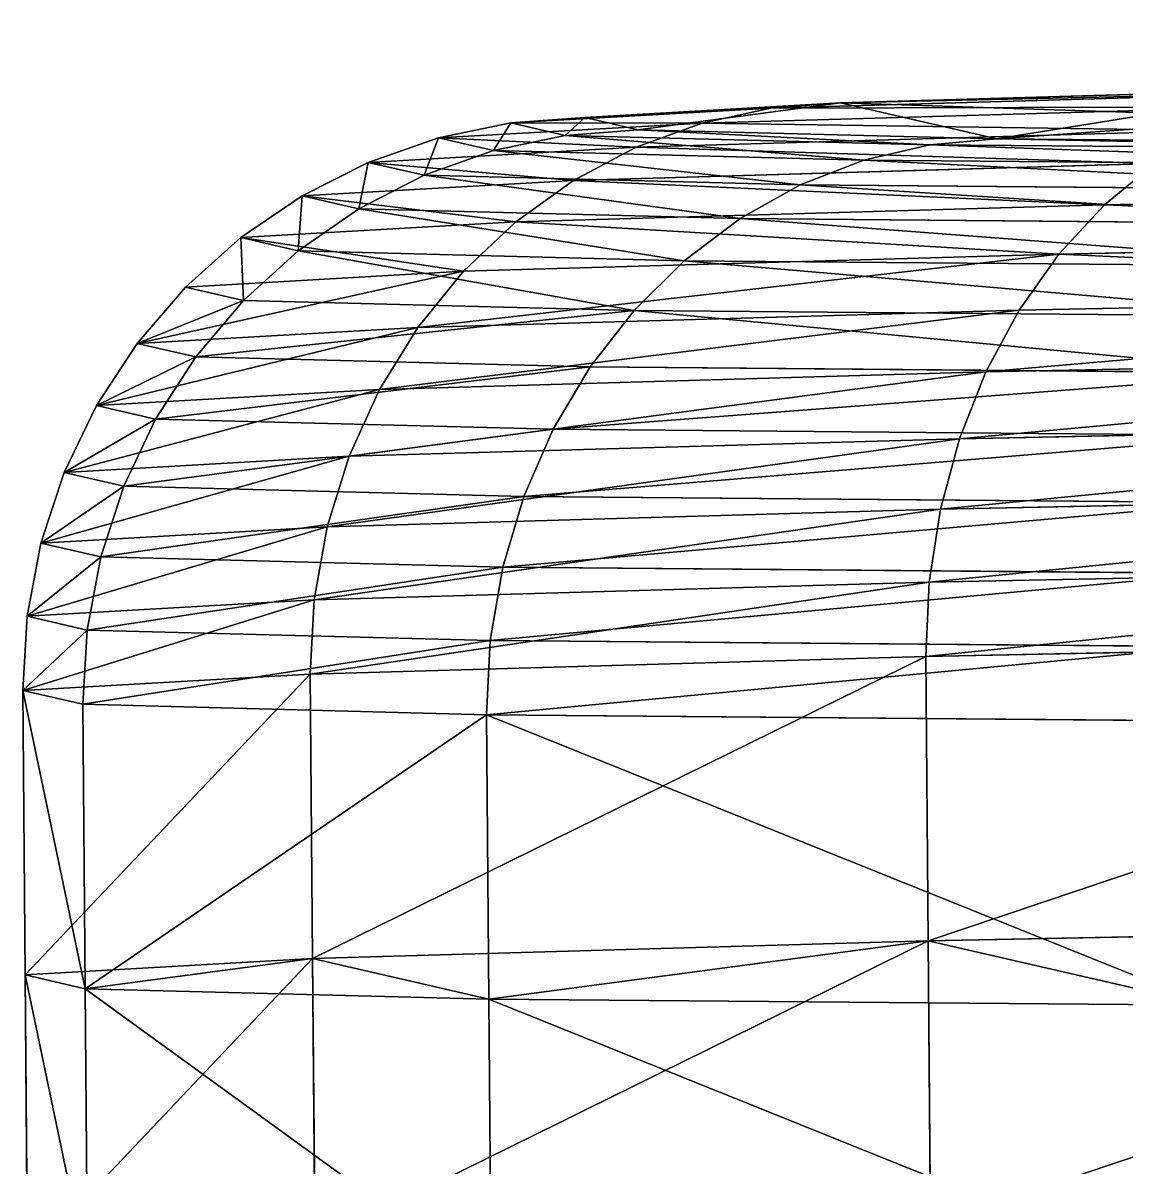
# Model space of a CAD drawing. Header units: millimetres. Extents: x 881.5 to 917.9, y -891.1 to -825.8.
# Drawn here: x 881.506 to 883.446, y -827.909 to -825.898 of the extents above; entities that cross this region are included whole.
import ezdxf

# ---------------------------------------------------------------- set-up
doc = ezdxf.new("R2010")
doc.units = ezdxf.units.MM
doc.layers.get('0').update_dxf_attribs({"true_color": 0xff5454})

msp = doc.modelspace()

# ---------------------------------------------------------------- linework, layer by layer
at = {"extrusion": (-0.008242, 0.999909, 0.010713)}
for p, q in [((883.7981, -826.0196, -3.9586), (882.8207, -826.0478, -2.0748)), ((883.9051, -826.0109, -3.8837), (882.9433, -826.0387, -2.0302)), ((882.9433, -826.0387, -2.0302), (882.494, -826.0643, 0.0092)), ((882.9433, -826.0387, -2.0302), (882.8207, -826.0478, -2.0748)), ((882.8207, -826.0478, -2.0748), (882.3641, -826.0738, -0.0021)), ((883.6932, -826.0452, -4.0323), (882.7003, -826.0739, -2.1187)), ((882.8207, -826.0478, -2.0748), (882.7003, -826.0739, -2.1187)), ((882.3641, -826.0738, -0.0021), (882.2365, -826.1002, -0.0134)), ((882.7003, -826.0739, -2.1187), (882.2365, -826.1002, -0.0134)), ((882.494, -826.0643, 0.0092), (882.3641, -826.0738, -0.0021)), ((882.3641, -826.0738, -0.0021), (882.4595, -826.0957, 2.1181)), ((882.494, -826.0643, 0.0092), (882.588, -826.0859, 2.0954)), ((882.7003, -826.0739, -2.1187), (882.5842, -826.1164, -2.1614)), ((882.2365, -826.1002, -0.0134), (882.1134, -826.1432, -0.0245)), ((882.2365, -826.1002, -0.0134), (882.3334, -826.1225, 2.1403)), ((882.4595, -826.0957, 2.1181), (882.3334, -826.1225, 2.1403)), ((882.588, -826.0859, 2.0954), (882.4595, -826.0957, 2.1181)), ((882.4595, -826.0957, 2.1181), (883.1005, -826.1121, 4.1415)), ((883.5919, -826.0873, -4.1036), (882.5842, -826.1164, -2.1614)), ((882.588, -826.0859, 2.0954), (883.2186, -826.102, 4.0862)), ((882.5842, -826.1164, -2.1614), (882.1134, -826.1432, -0.0245)), ((882.5842, -826.1164, -2.1614), (882.4743, -826.1747, -2.202)), ((883.1005, -826.1121, 4.1415), (882.9845, -826.1392, 4.1955)), ((883.2186, -826.102, 4.0862), (883.1005, -826.1121, 4.1415)), ((883.1005, -826.1121, 4.1415), (884.2433, -826.1218, 5.93)), ((883.2186, -826.102, 4.0862), (884.3431, -826.1116, 5.8461)), ((882.3334, -826.1225, 2.1403), (882.2118, -826.1658, 2.1615)), ((882.3334, -826.1225, 2.1403), (882.9845, -826.1392, 4.1955)), ((882.9845, -826.1392, 4.1955), (882.8726, -826.1827, 4.2476)), ((882.9845, -826.1392, 4.1955), (884.1453, -826.1491, 6.0123)), ((882.1134, -826.1432, -0.0245), (881.997, -826.2019, -0.0352)), ((882.1134, -826.1432, -0.0245), (882.2118, -826.1658, 2.1615)), ((883.4962, -826.1452, -4.1714), (882.4743, -826.1747, -2.202)), ((883.4962, -826.1452, -4.1714), (883.4077, -826.2179, -4.2345)), ((882.4743, -826.1747, -2.202), (881.997, -826.2019, -0.0352)), ((882.2118, -826.1658, 2.1615), (882.0968, -826.2248, 2.1814)), ((882.2118, -826.1658, 2.1615), (882.8726, -826.1827, 4.2476)), ((882.4743, -826.1747, -2.202), (882.3727, -826.2478, -2.2399)), ((882.8726, -826.1827, 4.2476), (882.7669, -826.2419, 4.2967)), ((882.8726, -826.1827, 4.2476), (884.0509, -826.1927, 6.0916)), ((884.9237, -826.1877, -5.8932), (883.4077, -826.2179, -4.2345)), ((881.997, -826.2019, -0.0352), (881.8893, -826.2753, -0.0453)), ((881.997, -826.2019, -0.0352), (882.0968, -826.2248, 2.1814)), ((883.4077, -826.2179, -4.2345), (882.3727, -826.2478, -2.2399)), ((883.4077, -826.2179, -4.2345), (883.3277, -826.3042, -4.2917)), ((882.0968, -826.2248, 2.1814), (881.9903, -826.2986, 2.1996)), ((882.0968, -826.2248, 2.1814), (882.7669, -826.2419, 4.2967)), ((882.3727, -826.2478, -2.2399), (881.8893, -826.2753, -0.0453)), ((882.3727, -826.2478, -2.2399), (882.2809, -826.3345, -2.2743)), ((882.7669, -826.2419, 4.2967), (882.669, -826.3159, 4.342)), ((882.7669, -826.2419, 4.2967), (883.9616, -826.2521, 6.1665)), ((881.8893, -826.2753, -0.0453), (881.792, -826.3623, -0.0547)), ((881.8893, -826.2753, -0.0453), (881.9903, -826.2986, 2.1996)), ((884.8611, -826.2736, -5.9694), (883.3277, -826.3042, -4.2917)), ((881.9903, -826.2986, 2.1996), (881.8942, -826.3858, 2.2159)), ((881.9903, -826.2986, 2.1996), (882.669, -826.3159, 4.342)), ((883.3277, -826.3042, -4.2917), (882.2809, -826.3345, -2.2743)), ((882.669, -826.3159, 4.342), (882.5806, -826.4033, 4.3827)), ((882.669, -826.3159, 4.342), (883.879, -826.3262, 6.2357)), ((883.3277, -826.3042, -4.2917), (883.2578, -826.4026, -4.3421)), ((882.2809, -826.3345, -2.2743), (881.792, -826.3623, -0.0547)), ((882.2809, -826.3345, -2.2743), (882.2007, -826.4332, -2.3048)), ((881.792, -826.3623, -0.0547), (881.7069, -826.4613, -0.0631)), ((881.792, -826.3623, -0.0547), (881.8942, -826.3858, 2.2159)), ((884.8063, -826.3717, -6.0364), (883.2578, -826.4026, -4.3421)), ((881.8942, -826.3858, 2.2159), (881.8101, -826.485, 2.2299)), ((881.8942, -826.3858, 2.2159), (882.5806, -826.4033, 4.3827)), ((883.2578, -826.4026, -4.3421), (882.2007, -826.4332, -2.3048)), ((882.5806, -826.4033, 4.3827), (882.5033, -826.5027, 4.4182)), ((882.5806, -826.4033, 4.3827), (883.8044, -826.4138, 6.2981)), ((883.2578, -826.4026, -4.3421), (883.1992, -826.5114, -4.3849)), ((882.2007, -826.4332, -2.3048), (881.7069, -826.4613, -0.0631)), ((882.2007, -826.4332, -2.3048), (882.1332, -826.5422, -2.3307)), ((881.7069, -826.4613, -0.0631), (881.6354, -826.5705, -0.0706)), ((881.7069, -826.4613, -0.0631), (881.8101, -826.485, 2.2299)), ((884.7604, -826.4803, -6.0932), (883.1992, -826.5114, -4.3849)), ((881.8101, -826.485, 2.2299), (881.7394, -826.5945, 2.2415)), ((881.8101, -826.485, 2.2299), (882.5033, -826.5027, 4.4182)), ((882.5033, -826.5027, 4.4182), (882.4384, -826.6123, 4.4479)), ((882.5033, -826.5027, 4.4182), (883.7393, -826.5132, 6.3526)), ((883.1992, -826.5114, -4.3849), (882.1332, -826.5422, -2.3307)), ((883.1992, -826.5114, -4.3849), (883.1527, -826.6288, -4.4193)), ((882.1332, -826.5422, -2.3307), (881.6354, -826.5705, -0.0706)), ((882.1332, -826.5422, -2.3307), (882.0798, -826.6598, -2.3517)), ((881.6354, -826.5705, -0.0706), (881.5787, -826.6883, -0.0768)), ((881.6354, -826.5705, -0.0706), (881.7394, -826.5945, 2.2415)), ((881.7394, -826.5945, 2.2415), (881.6834, -826.7123, 2.2503)), ((881.7394, -826.5945, 2.2415), (882.4384, -826.6123, 4.4479)), ((884.7242, -826.5974, -6.1387), (883.1527, -826.6288, -4.4193)), ((882.4384, -826.6123, 4.4479), (882.3869, -826.7303, 4.4711)), ((882.4384, -826.6123, 4.4479), (883.6845, -826.623, 6.3982)), ((883.1527, -826.6288, -4.4193), (882.0798, -826.6598, -2.3517)), ((883.1527, -826.6288, -4.4193), (883.1192, -826.7526, -4.4447)), ((882.0798, -826.6598, -2.3517), (881.5787, -826.6883, -0.0768)), ((882.0798, -826.6598, -2.3517), (882.0413, -826.7838, -2.3673)), ((881.5787, -826.6883, -0.0768), (881.5378, -826.8124, -0.0817)), ((881.5787, -826.6883, -0.0768), (881.6834, -826.7123, 2.2503)), ((881.6834, -826.7123, 2.2503), (881.6431, -826.8366, 2.2564)), ((881.6834, -826.7123, 2.2503), (882.3869, -826.7303, 4.4711)), ((884.6981, -826.7211, -6.1722), (883.1192, -826.7526, -4.4447)), ((882.3869, -826.7303, 4.4711), (882.3499, -826.8547, 4.4876)), ((882.3869, -826.7303, 4.4711), (883.6412, -826.741, 6.4342)), ((883.1192, -826.7526, -4.4447), (882.0413, -826.7838, -2.3673)), ((883.1192, -826.7526, -4.4447), (883.0994, -826.8809, -4.4607)), ((882.0413, -826.7838, -2.3673), (881.5378, -826.8124, -0.0817)), ((882.0413, -826.7838, -2.3673), (882.0184, -826.9122, -2.3774)), ((881.5378, -826.8124, -0.0817), (881.5135, -826.9409, -0.0853)), ((881.5378, -826.8124, -0.0817), (881.6431, -826.8366, 2.2564)), ((881.6431, -826.8366, 2.2564), (881.619, -826.9651, 2.2595)), ((881.6431, -826.8366, 2.2564), (882.3499, -826.8547, 4.4876)), ((882.3499, -826.8547, 4.4876), (882.3278, -826.9833, 4.497)), ((882.3499, -826.8547, 4.4876), (883.6101, -826.8654, 6.4599)), ((884.6827, -826.8493, -6.1931), (883.0994, -826.8809, -4.4607)), ((883.0994, -826.8809, -4.4607), (882.0184, -826.9122, -2.3774)), ((883.0994, -826.8809, -4.4607), (883.0934, -827.0115, -4.467)), ((882.0184, -826.9122, -2.3774), (881.5135, -826.9409, -0.0853)), ((882.0184, -826.9122, -2.3774), (882.0114, -827.0427, -2.3817)), ((881.5135, -826.9409, -0.0853), (881.506, -827.0715, -0.0874)), ((881.5135, -826.9409, -0.0853), (881.619, -826.9651, 2.2595)), ((881.619, -826.9651, 2.2595), (881.6117, -827.0957, 2.2596)), ((881.619, -826.9651, 2.2595), (882.3278, -826.9833, 4.497)), ((882.3278, -826.9833, 4.497), (882.3212, -827.1139, 4.4993)), ((882.3278, -826.9833, 4.497), (883.5916, -826.9941, 6.475)), ((884.6783, -826.9798, -6.2011), (883.0934, -827.0115, -4.467)), ((883.0934, -827.0115, -4.467), (882.0114, -827.0427, -2.3817)), ((883.0975, -827.5114, -4.4723), (883.0934, -827.0115, -4.467)), ((882.0114, -827.0427, -2.3817), (881.506, -827.0715, -0.0874)), ((882.0155, -827.5427, -2.3871), (882.0114, -827.0427, -2.3817)), ((881.506, -827.0715, -0.0874), (881.6117, -827.0957, 2.2596)), ((881.5101, -827.5714, -0.0928), (881.506, -827.0715, -0.0874)), ((881.6117, -827.0957, 2.2596), (882.3212, -827.1139, 4.4993)), ((881.6158, -827.5957, 2.2542), (881.6117, -827.0957, 2.2596)), ((882.3212, -827.1139, 4.4993), (883.5862, -827.1247, 6.4791)), ((882.3253, -827.6139, 4.4939), (882.3212, -827.1139, 4.4993)), ((883.0975, -827.5114, -4.4723), (884.6824, -827.4798, -6.2064)), ((882.0155, -827.5427, -2.3871), (883.0975, -827.5114, -4.4723)), ((883.1017, -828.0114, -4.4777), (883.0975, -827.5114, -4.4723)), ((881.5101, -827.5714, -0.0928), (882.0155, -827.5427, -2.3871)), ((882.0197, -828.0426, -2.3924), (882.0155, -827.5427, -2.3871)), ((881.5142, -828.0714, -0.0981), (881.5101, -827.5714, -0.0928)), ((881.6158, -827.5957, 2.2542), (881.5101, -827.5714, -0.0928)), ((881.6199, -828.0957, 2.2488), (881.6158, -827.5957, 2.2542)), ((882.3253, -827.6139, 4.4939), (881.6158, -827.5957, 2.2542)), ((882.3294, -828.1138, 4.4886), (882.3253, -827.6139, 4.4939)), ((883.5903, -827.6246, 6.4737), (882.3253, -827.6139, 4.4939))]:
    msp.add_line(p, q, dxfattribs=at)

# ---------------------------------------------------------------- meshes
at = {"color": 160, "true_color": 0x3232ff}
mesh = msp.add_polyface(dxfattribs=at)
corners = [(882.588, -826.0859, 2.0954), (882.9433, -826.0387, -2.0302), (882.494, -826.0643, 0.0092), (883.2186, -826.102, 4.0862), (883.4989, -826.0569, 0.0958), (883.581, -826.0758, 1.919), (884.3431, -826.1116, 5.8461), (884.1321, -826.0899, 3.6588), (885.1148, -826.0983, 5.1968), (885.8847, -826.114, 7.255), (886.462, -826.1003, 6.4281), (887.7383, -826.109, 8.2169), (888.082, -826.096, 7.2687), (889.7778, -826.097, 8.6663), (889.8643, -826.0855, 7.6615), (891.864, -826.0788, 8.5726), (891.6876, -826.0696, 7.5796), (893.4274, -826.0494, 7.0286), (893.8549, -826.0556, 7.9421), (894.9653, -826.0262, 6.0461), (895.6147, -826.0291, 6.8179), (896.1965, -826.0016, 4.699), (897.0234, -826.0009, 5.2764), (897.037, -825.9773, 3.0791), (897.4296, -825.955, 1.2969), (897.9852, -825.9732, 3.4229), (883.9051, -826.0109, -3.8837), (883.8915, -826.0346, -1.6864), (885.3139, -825.9828, -5.4252), (884.7321, -826.0103, -3.3063), (885.9632, -825.9857, -4.6534), (887.0736, -825.9563, -6.5494), (887.5011, -825.9625, -5.6359), (889.0645, -825.9331, -7.1799), (889.241, -825.9423, -6.1869), (891.1507, -825.9149, -7.2736), (891.0642, -825.9264, -6.2688), (892.8465, -825.9159, -5.876), (893.1902, -825.9029, -6.8242), (894.4665, -825.9115, -5.0354), (895.0439, -825.8979, -5.8623), (895.8137, -825.9136, -3.8041), (896.5855, -825.9003, -4.4534), (896.7964, -825.922, -2.2662), (897.7099, -825.9099, -2.6935), (897.3475, -825.9361, -0.5263), (898.3406, -825.926, -0.7027), (898.4345, -825.9476, 1.3835)]
mesh.append_faces([[corners[k] for k in face] for face in [(0, 1, 2), (46, 25, 47)]], dxfattribs={"vtx0": -1, "color": 160})
mesh.append_faces([[corners[k] for k in face] for face in [(4, 3, 5), (5, 6, 7), (7, 6, 8), (8, 9, 10), (10, 11, 12), (12, 13, 14), (14, 15, 16), (16, 15, 17), (17, 18, 19), (19, 20, 21), (21, 22, 23), (23, 22, 24), (26, 27, 28), (28, 30, 31), (31, 32, 33), (33, 34, 35), (35, 37, 38), (38, 39, 40), (40, 41, 42), (42, 43, 44), (44, 24, 46)]], dxfattribs={"vtx0": -1, "vtx1": -1, "color": 160})
mesh.append_faces([[corners[k] for k in face] for face in [(1, 3, 4), (46, 24, 25)]], dxfattribs={"vtx0": -1, "vtx1": -1, "vtx2": -1, "color": 160})
mesh.append_faces([[corners[k] for k in face] for face in [(1, 0, 3), (5, 3, 6), (8, 6, 9), (10, 9, 11), (12, 11, 13), (14, 13, 15), (17, 15, 18), (19, 18, 20), (21, 20, 22), (24, 22, 25), (4, 26, 1), (26, 4, 27), (28, 27, 29), (28, 29, 30), (31, 30, 32), (33, 32, 34), (35, 34, 36), (35, 36, 37), (38, 37, 39), (40, 39, 41), (42, 41, 43), (44, 43, 45), (44, 45, 24)]], dxfattribs={"vtx0": -1, "vtx2": -1, "color": 160})
mesh = msp.add_polyface(dxfattribs=at)
corners = [(882.8207, -826.0478, -2.0748), (883.6932, -826.0452, -4.0323), (882.7003, -826.0739, -2.1187), (883.7981, -826.0196, -3.9586)]
mesh.append_faces([[corners[k] for k in face] for face in [(0, 1, 2), (1, 0, 3)]], dxfattribs={"vtx0": -1, "color": 160})
mesh = msp.add_polyface(dxfattribs=at)
corners = [(882.9433, -826.0387, -2.0302), (883.7981, -826.0196, -3.9586), (882.8207, -826.0478, -2.0748), (883.9051, -826.0109, -3.8837)]
mesh.append_faces([[corners[k] for k in face] for face in [(0, 1, 2), (1, 0, 3)]], dxfattribs={"vtx0": -1, "color": 160})
mesh = msp.add_polyface(dxfattribs=at)
corners = [(882.494, -826.0643, 0.0092), (882.8207, -826.0478, -2.0748), (882.3641, -826.0738, -0.0021), (882.9433, -826.0387, -2.0302)]
mesh.append_faces([[corners[k] for k in face] for face in [(0, 1, 2), (1, 0, 3)]], dxfattribs={"vtx0": -1, "color": 160})
mesh = msp.add_polyface(dxfattribs=at)
corners = [(882.3641, -826.0738, -0.0021), (882.7003, -826.0739, -2.1187), (882.2365, -826.1002, -0.0134), (882.8207, -826.0478, -2.0748)]
mesh.append_faces([[corners[k] for k in face] for face in [(0, 1, 2), (1, 0, 3)]], dxfattribs={"vtx0": -1, "color": 160})
mesh = msp.add_polyface(dxfattribs=at)
corners = [(882.7003, -826.0739, -2.1187), (883.5919, -826.0873, -4.1036), (882.5842, -826.1164, -2.1614), (883.6932, -826.0452, -4.0323)]
mesh.append_faces([[corners[k] for k in face] for face in [(0, 1, 2), (1, 0, 3)]], dxfattribs={"vtx0": -1, "color": 160})
mesh = msp.add_polyface(dxfattribs=at)
corners = [(882.2365, -826.1002, -0.0134), (882.5842, -826.1164, -2.1614), (882.1134, -826.1432, -0.0245), (882.7003, -826.0739, -2.1187)]
mesh.append_faces([[corners[k] for k in face] for face in [(0, 1, 2), (1, 0, 3)]], dxfattribs={"vtx0": -1, "color": 160})
mesh = msp.add_polyface(dxfattribs=at)
corners = [(882.3334, -826.1225, 2.1403), (882.3641, -826.0738, -0.0021), (882.2365, -826.1002, -0.0134), (882.4595, -826.0957, 2.1181)]
mesh.append_faces([[corners[k] for k in face] for face in [(0, 1, 2), (1, 0, 3)]], dxfattribs={"vtx0": -1, "color": 160})
mesh = msp.add_polyface(dxfattribs=at)
corners = [(882.4595, -826.0957, 2.1181), (882.494, -826.0643, 0.0092), (882.3641, -826.0738, -0.0021), (882.588, -826.0859, 2.0954)]
mesh.append_faces([[corners[k] for k in face] for face in [(0, 1, 2), (1, 0, 3)]], dxfattribs={"vtx0": -1, "color": 160})
mesh = msp.add_polyface(dxfattribs=at)
corners = [(882.2118, -826.1658, 2.1615), (882.2365, -826.1002, -0.0134), (882.1134, -826.1432, -0.0245), (882.3334, -826.1225, 2.1403)]
mesh.append_faces([[corners[k] for k in face] for face in [(0, 1, 2), (1, 0, 3)]], dxfattribs={"vtx0": -1, "color": 160})
mesh = msp.add_polyface(dxfattribs=at)
corners = [(882.9845, -826.1392, 4.1955), (882.4595, -826.0957, 2.1181), (882.3334, -826.1225, 2.1403), (883.1005, -826.1121, 4.1415)]
mesh.append_faces([[corners[k] for k in face] for face in [(0, 1, 2), (1, 0, 3)]], dxfattribs={"vtx0": -1, "color": 160})
mesh = msp.add_polyface(dxfattribs=at)
corners = [(883.1005, -826.1121, 4.1415), (882.588, -826.0859, 2.0954), (882.4595, -826.0957, 2.1181), (883.2186, -826.102, 4.0862)]
mesh.append_faces([[corners[k] for k in face] for face in [(0, 1, 2), (1, 0, 3)]], dxfattribs={"vtx0": -1, "color": 160})
mesh = msp.add_polyface(dxfattribs=at)
corners = [(882.5842, -826.1164, -2.1614), (883.4962, -826.1452, -4.1714), (882.4743, -826.1747, -2.202), (883.5919, -826.0873, -4.1036)]
mesh.append_faces([[corners[k] for k in face] for face in [(0, 1, 2), (1, 0, 3)]], dxfattribs={"vtx0": -1, "color": 160})
mesh = msp.add_polyface(dxfattribs=at)
corners = [(882.1134, -826.1432, -0.0245), (882.4743, -826.1747, -2.202), (881.997, -826.2019, -0.0352), (882.5842, -826.1164, -2.1614)]
mesh.append_faces([[corners[k] for k in face] for face in [(0, 1, 2), (1, 0, 3)]], dxfattribs={"vtx0": -1, "color": 160})
mesh = msp.add_polyface(dxfattribs=at)
corners = [(884.1453, -826.1491, 6.0123), (883.1005, -826.1121, 4.1415), (882.9845, -826.1392, 4.1955), (884.2433, -826.1218, 5.93)]
mesh.append_faces([[corners[k] for k in face] for face in [(0, 1, 2), (1, 0, 3)]], dxfattribs={"vtx0": -1, "color": 160})
mesh = msp.add_polyface(dxfattribs=at)
corners = [(884.2433, -826.1218, 5.93), (883.2186, -826.102, 4.0862), (883.1005, -826.1121, 4.1415), (884.3431, -826.1116, 5.8461)]
mesh.append_faces([[corners[k] for k in face] for face in [(0, 1, 2), (1, 0, 3)]], dxfattribs={"vtx0": -1, "color": 160})
mesh = msp.add_polyface(dxfattribs=at)
corners = [(883.4962, -826.1452, -4.1714), (884.9237, -826.1877, -5.8932), (883.4077, -826.2179, -4.2345), (884.9931, -826.1153, -5.8092)]
mesh.append_faces([[corners[k] for k in face] for face in [(0, 1, 2), (1, 0, 3)]], dxfattribs={"vtx0": -1, "color": 160})
mesh = msp.add_polyface(dxfattribs=at)
corners = [(882.8726, -826.1827, 4.2476), (882.3334, -826.1225, 2.1403), (882.2118, -826.1658, 2.1615), (882.9845, -826.1392, 4.1955)]
mesh.append_faces([[corners[k] for k in face] for face in [(0, 1, 2), (1, 0, 3)]], dxfattribs={"vtx0": -1, "color": 160})
mesh = msp.add_polyface(dxfattribs=at)
corners = [(884.0509, -826.1927, 6.0916), (882.9845, -826.1392, 4.1955), (882.8726, -826.1827, 4.2476), (884.1453, -826.1491, 6.0123)]
mesh.append_faces([[corners[k] for k in face] for face in [(0, 1, 2), (1, 0, 3)]], dxfattribs={"vtx0": -1, "color": 160})
mesh = msp.add_polyface(dxfattribs=at)
corners = [(882.0968, -826.2248, 2.1814), (882.1134, -826.1432, -0.0245), (881.997, -826.2019, -0.0352), (882.2118, -826.1658, 2.1615)]
mesh.append_faces([[corners[k] for k in face] for face in [(0, 1, 2), (1, 0, 3)]], dxfattribs={"vtx0": -1, "color": 160})
mesh = msp.add_polyface(dxfattribs=at)
corners = [(882.4743, -826.1747, -2.202), (883.4077, -826.2179, -4.2345), (882.3727, -826.2478, -2.2399), (883.4962, -826.1452, -4.1714)]
mesh.append_faces([[corners[k] for k in face] for face in [(0, 1, 2), (1, 0, 3)]], dxfattribs={"vtx0": -1, "color": 160})
mesh = msp.add_polyface(dxfattribs=at)
corners = [(881.997, -826.2019, -0.0352), (882.3727, -826.2478, -2.2399), (881.8893, -826.2753, -0.0453), (882.4743, -826.1747, -2.202)]
mesh.append_faces([[corners[k] for k in face] for face in [(0, 1, 2), (1, 0, 3)]], dxfattribs={"vtx0": -1, "color": 160})
mesh = msp.add_polyface(dxfattribs=at)
corners = [(882.7669, -826.2419, 4.2967), (882.2118, -826.1658, 2.1615), (882.0968, -826.2248, 2.1814), (882.8726, -826.1827, 4.2476)]
mesh.append_faces([[corners[k] for k in face] for face in [(0, 1, 2), (1, 0, 3)]], dxfattribs={"vtx0": -1, "color": 160})
mesh = msp.add_polyface(dxfattribs=at)
corners = [(883.9616, -826.2521, 6.1665), (882.8726, -826.1827, 4.2476), (882.7669, -826.2419, 4.2967), (884.0509, -826.1927, 6.0916)]
mesh.append_faces([[corners[k] for k in face] for face in [(0, 1, 2), (1, 0, 3)]], dxfattribs={"vtx0": -1, "color": 160})
mesh = msp.add_polyface(dxfattribs=at)
corners = [(883.4077, -826.2179, -4.2345), (884.8611, -826.2736, -5.9694), (883.3277, -826.3042, -4.2917), (884.9237, -826.1877, -5.8932)]
mesh.append_faces([[corners[k] for k in face] for face in [(0, 1, 2), (1, 0, 3)]], dxfattribs={"vtx0": -1, "color": 160})
mesh = msp.add_polyface(dxfattribs=at)
corners = [(881.9903, -826.2986, 2.1996), (881.997, -826.2019, -0.0352), (881.8893, -826.2753, -0.0453), (882.0968, -826.2248, 2.1814)]
mesh.append_faces([[corners[k] for k in face] for face in [(0, 1, 2), (1, 0, 3)]], dxfattribs={"vtx0": -1, "color": 160})
mesh = msp.add_polyface(dxfattribs=at)
corners = [(882.3727, -826.2478, -2.2399), (883.3277, -826.3042, -4.2917), (882.2809, -826.3345, -2.2743), (883.4077, -826.2179, -4.2345)]
mesh.append_faces([[corners[k] for k in face] for face in [(0, 1, 2), (1, 0, 3)]], dxfattribs={"vtx0": -1, "color": 160})
mesh = msp.add_polyface(dxfattribs=at)
corners = [(882.669, -826.3159, 4.342), (882.0968, -826.2248, 2.1814), (881.9903, -826.2986, 2.1996), (882.7669, -826.2419, 4.2967)]
mesh.append_faces([[corners[k] for k in face] for face in [(0, 1, 2), (1, 0, 3)]], dxfattribs={"vtx0": -1, "color": 160})
mesh = msp.add_polyface(dxfattribs=at)
corners = [(881.8893, -826.2753, -0.0453), (882.2809, -826.3345, -2.2743), (881.792, -826.3623, -0.0547), (882.3727, -826.2478, -2.2399)]
mesh.append_faces([[corners[k] for k in face] for face in [(0, 1, 2), (1, 0, 3)]], dxfattribs={"vtx0": -1, "color": 160})
mesh = msp.add_polyface(dxfattribs=at)
corners = [(883.879, -826.3262, 6.2357), (882.7669, -826.2419, 4.2967), (882.669, -826.3159, 4.342), (883.9616, -826.2521, 6.1665)]
mesh.append_faces([[corners[k] for k in face] for face in [(0, 1, 2), (1, 0, 3)]], dxfattribs={"vtx0": -1, "color": 160})
mesh = msp.add_polyface(dxfattribs=at)
corners = [(881.8942, -826.3858, 2.2159), (881.8893, -826.2753, -0.0453), (881.792, -826.3623, -0.0547), (881.9903, -826.2986, 2.1996)]
mesh.append_faces([[corners[k] for k in face] for face in [(0, 1, 2), (1, 0, 3)]], dxfattribs={"vtx0": -1, "color": 160})
mesh = msp.add_polyface(dxfattribs=at)
corners = [(883.3277, -826.3042, -4.2917), (884.8063, -826.3717, -6.0364), (883.2578, -826.4026, -4.3421), (884.8611, -826.2736, -5.9694)]
mesh.append_faces([[corners[k] for k in face] for face in [(0, 1, 2), (1, 0, 3)]], dxfattribs={"vtx0": -1, "color": 160})
mesh = msp.add_polyface(dxfattribs=at)
corners = [(882.5806, -826.4033, 4.3827), (881.9903, -826.2986, 2.1996), (881.8942, -826.3858, 2.2159), (882.669, -826.3159, 4.342)]
mesh.append_faces([[corners[k] for k in face] for face in [(0, 1, 2), (1, 0, 3)]], dxfattribs={"vtx0": -1, "color": 160})
mesh = msp.add_polyface(dxfattribs=at)
corners = [(883.3277, -826.3042, -4.2917), (882.2007, -826.4332, -2.3048), (882.2809, -826.3345, -2.2743), (883.2578, -826.4026, -4.3421)]
mesh.append_faces([[corners[k] for k in face] for face in [(0, 1, 2), (1, 0, 3)]], dxfattribs={"vtx0": -1, "color": 160})
mesh = msp.add_polyface(dxfattribs=at)
corners = [(883.8044, -826.4138, 6.2981), (882.669, -826.3159, 4.342), (882.5806, -826.4033, 4.3827), (883.879, -826.3262, 6.2357)]
mesh.append_faces([[corners[k] for k in face] for face in [(0, 1, 2), (1, 0, 3)]], dxfattribs={"vtx0": -1, "color": 160})
mesh = msp.add_polyface(dxfattribs=at)
corners = [(882.2809, -826.3345, -2.2743), (881.7069, -826.4613, -0.0631), (881.792, -826.3623, -0.0547), (882.2007, -826.4332, -2.3048)]
mesh.append_faces([[corners[k] for k in face] for face in [(0, 1, 2), (1, 0, 3)]], dxfattribs={"vtx0": -1, "color": 160})
mesh = msp.add_polyface(dxfattribs=at)
corners = [(881.8942, -826.3858, 2.2159), (881.7069, -826.4613, -0.0631), (881.8101, -826.485, 2.2299), (881.792, -826.3623, -0.0547)]
mesh.append_faces([[corners[k] for k in face] for face in [(0, 1, 2), (1, 0, 3)]], dxfattribs={"vtx0": -1, "color": 160})
mesh = msp.add_polyface(dxfattribs=at)
corners = [(884.8063, -826.3717, -6.0364), (883.1992, -826.5114, -4.3849), (883.2578, -826.4026, -4.3421), (884.7604, -826.4803, -6.0932)]
mesh.append_faces([[corners[k] for k in face] for face in [(0, 1, 2), (1, 0, 3)]], dxfattribs={"vtx0": -1, "color": 160})
mesh = msp.add_polyface(dxfattribs=at)
corners = [(882.5806, -826.4033, 4.3827), (881.8101, -826.485, 2.2299), (882.5033, -826.5027, 4.4182), (881.8942, -826.3858, 2.2159)]
mesh.append_faces([[corners[k] for k in face] for face in [(0, 1, 2), (1, 0, 3)]], dxfattribs={"vtx0": -1, "color": 160})
mesh = msp.add_polyface(dxfattribs=at)
corners = [(883.2578, -826.4026, -4.3421), (882.1332, -826.5422, -2.3307), (882.2007, -826.4332, -2.3048), (883.1992, -826.5114, -4.3849)]
mesh.append_faces([[corners[k] for k in face] for face in [(0, 1, 2), (1, 0, 3)]], dxfattribs={"vtx0": -1, "color": 160})
mesh = msp.add_polyface(dxfattribs=at)
corners = [(883.7393, -826.5132, 6.3526), (882.5806, -826.4033, 4.3827), (882.5033, -826.5027, 4.4182), (883.8044, -826.4138, 6.2981)]
mesh.append_faces([[corners[k] for k in face] for face in [(0, 1, 2), (1, 0, 3)]], dxfattribs={"vtx0": -1, "color": 160})
mesh = msp.add_polyface(dxfattribs=at)
corners = [(882.2007, -826.4332, -2.3048), (881.6354, -826.5705, -0.0706), (881.7069, -826.4613, -0.0631), (882.1332, -826.5422, -2.3307)]
mesh.append_faces([[corners[k] for k in face] for face in [(0, 1, 2), (1, 0, 3)]], dxfattribs={"vtx0": -1, "color": 160})
mesh = msp.add_polyface(dxfattribs=at)
corners = [(881.8101, -826.485, 2.2299), (881.6354, -826.5705, -0.0706), (881.7394, -826.5945, 2.2415), (881.7069, -826.4613, -0.0631)]
mesh.append_faces([[corners[k] for k in face] for face in [(0, 1, 2), (1, 0, 3)]], dxfattribs={"vtx0": -1, "color": 160})
mesh = msp.add_polyface(dxfattribs=at)
corners = [(884.7604, -826.4803, -6.0932), (883.1527, -826.6288, -4.4193), (883.1992, -826.5114, -4.3849), (884.7242, -826.5974, -6.1387)]
mesh.append_faces([[corners[k] for k in face] for face in [(0, 1, 2), (1, 0, 3)]], dxfattribs={"vtx0": -1, "color": 160})
mesh = msp.add_polyface(dxfattribs=at)
corners = [(882.5033, -826.5027, 4.4182), (881.7394, -826.5945, 2.2415), (882.4384, -826.6123, 4.4479), (881.8101, -826.485, 2.2299)]
mesh.append_faces([[corners[k] for k in face] for face in [(0, 1, 2), (1, 0, 3)]], dxfattribs={"vtx0": -1, "color": 160})
mesh = msp.add_polyface(dxfattribs=at)
corners = [(883.7393, -826.5132, 6.3526), (882.4384, -826.6123, 4.4479), (883.6845, -826.623, 6.3982), (882.5033, -826.5027, 4.4182)]
mesh.append_faces([[corners[k] for k in face] for face in [(0, 1, 2), (1, 0, 3)]], dxfattribs={"vtx0": -1, "color": 160})
mesh = msp.add_polyface(dxfattribs=at)
corners = [(883.1992, -826.5114, -4.3849), (882.0798, -826.6598, -2.3517), (882.1332, -826.5422, -2.3307), (883.1527, -826.6288, -4.4193)]
mesh.append_faces([[corners[k] for k in face] for face in [(0, 1, 2), (1, 0, 3)]], dxfattribs={"vtx0": -1, "color": 160})
mesh = msp.add_polyface(dxfattribs=at)
corners = [(882.1332, -826.5422, -2.3307), (881.5787, -826.6883, -0.0768), (881.6354, -826.5705, -0.0706), (882.0798, -826.6598, -2.3517)]
mesh.append_faces([[corners[k] for k in face] for face in [(0, 1, 2), (1, 0, 3)]], dxfattribs={"vtx0": -1, "color": 160})
mesh = msp.add_polyface(dxfattribs=at)
corners = [(881.7394, -826.5945, 2.2415), (881.5787, -826.6883, -0.0768), (881.6834, -826.7123, 2.2503), (881.6354, -826.5705, -0.0706)]
mesh.append_faces([[corners[k] for k in face] for face in [(0, 1, 2), (1, 0, 3)]], dxfattribs={"vtx0": -1, "color": 160})
mesh = msp.add_polyface(dxfattribs=at)
corners = [(882.4384, -826.6123, 4.4479), (881.6834, -826.7123, 2.2503), (882.3869, -826.7303, 4.4711), (881.7394, -826.5945, 2.2415)]
mesh.append_faces([[corners[k] for k in face] for face in [(0, 1, 2), (1, 0, 3)]], dxfattribs={"vtx0": -1, "color": 160})
mesh = msp.add_polyface(dxfattribs=at)
corners = [(884.7242, -826.5974, -6.1387), (883.1192, -826.7526, -4.4447), (883.1527, -826.6288, -4.4193), (884.6981, -826.7211, -6.1722)]
mesh.append_faces([[corners[k] for k in face] for face in [(0, 1, 2), (1, 0, 3)]], dxfattribs={"vtx0": -1, "color": 160})
mesh = msp.add_polyface(dxfattribs=at)
corners = [(883.6845, -826.623, 6.3982), (882.3869, -826.7303, 4.4711), (883.6412, -826.741, 6.4342), (882.4384, -826.6123, 4.4479)]
mesh.append_faces([[corners[k] for k in face] for face in [(0, 1, 2), (1, 0, 3)]], dxfattribs={"vtx0": -1, "color": 160})
mesh = msp.add_polyface(dxfattribs=at)
corners = [(883.1527, -826.6288, -4.4193), (882.0413, -826.7838, -2.3673), (882.0798, -826.6598, -2.3517), (883.1192, -826.7526, -4.4447)]
mesh.append_faces([[corners[k] for k in face] for face in [(0, 1, 2), (1, 0, 3)]], dxfattribs={"vtx0": -1, "color": 160})
mesh = msp.add_polyface(dxfattribs=at)
corners = [(882.0798, -826.6598, -2.3517), (881.5378, -826.8124, -0.0817), (881.5787, -826.6883, -0.0768), (882.0413, -826.7838, -2.3673)]
mesh.append_faces([[corners[k] for k in face] for face in [(0, 1, 2), (1, 0, 3)]], dxfattribs={"vtx0": -1, "color": 160})
mesh = msp.add_polyface(dxfattribs=at)
corners = [(881.6834, -826.7123, 2.2503), (881.5378, -826.8124, -0.0817), (881.6431, -826.8366, 2.2564), (881.5787, -826.6883, -0.0768)]
mesh.append_faces([[corners[k] for k in face] for face in [(0, 1, 2), (1, 0, 3)]], dxfattribs={"vtx0": -1, "color": 160})
mesh = msp.add_polyface(dxfattribs=at)
corners = [(882.3869, -826.7303, 4.4711), (881.6431, -826.8366, 2.2564), (882.3499, -826.8547, 4.4876), (881.6834, -826.7123, 2.2503)]
mesh.append_faces([[corners[k] for k in face] for face in [(0, 1, 2), (1, 0, 3)]], dxfattribs={"vtx0": -1, "color": 160})
mesh = msp.add_polyface(dxfattribs=at)
corners = [(884.6981, -826.7211, -6.1722), (883.0994, -826.8809, -4.4607), (883.1192, -826.7526, -4.4447), (884.6827, -826.8493, -6.1931)]
mesh.append_faces([[corners[k] for k in face] for face in [(0, 1, 2), (1, 0, 3)]], dxfattribs={"vtx0": -1, "color": 160})
mesh = msp.add_polyface(dxfattribs=at)
corners = [(883.6412, -826.741, 6.4342), (882.3499, -826.8547, 4.4876), (883.6101, -826.8654, 6.4599), (882.3869, -826.7303, 4.4711)]
mesh.append_faces([[corners[k] for k in face] for face in [(0, 1, 2), (1, 0, 3)]], dxfattribs={"vtx0": -1, "color": 160})
mesh = msp.add_polyface(dxfattribs=at)
corners = [(883.1192, -826.7526, -4.4447), (882.0184, -826.9122, -2.3774), (882.0413, -826.7838, -2.3673), (883.0994, -826.8809, -4.4607)]
mesh.append_faces([[corners[k] for k in face] for face in [(0, 1, 2), (1, 0, 3)]], dxfattribs={"vtx0": -1, "color": 160})
mesh = msp.add_polyface(dxfattribs=at)
corners = [(882.0413, -826.7838, -2.3673), (881.5135, -826.9409, -0.0853), (881.5378, -826.8124, -0.0817), (882.0184, -826.9122, -2.3774)]
mesh.append_faces([[corners[k] for k in face] for face in [(0, 1, 2), (1, 0, 3)]], dxfattribs={"vtx0": -1, "color": 160})
mesh = msp.add_polyface(dxfattribs=at)
corners = [(881.6431, -826.8366, 2.2564), (881.5135, -826.9409, -0.0853), (881.619, -826.9651, 2.2595), (881.5378, -826.8124, -0.0817)]
mesh.append_faces([[corners[k] for k in face] for face in [(0, 1, 2), (1, 0, 3)]], dxfattribs={"vtx0": -1, "color": 160})
mesh = msp.add_polyface(dxfattribs=at)
corners = [(882.3499, -826.8547, 4.4876), (881.619, -826.9651, 2.2595), (882.3278, -826.9833, 4.497), (881.6431, -826.8366, 2.2564)]
mesh.append_faces([[corners[k] for k in face] for face in [(0, 1, 2), (1, 0, 3)]], dxfattribs={"vtx0": -1, "color": 160})
mesh = msp.add_polyface(dxfattribs=at)
corners = [(883.6101, -826.8654, 6.4599), (882.3278, -826.9833, 4.497), (883.5916, -826.9941, 6.475), (882.3499, -826.8547, 4.4876)]
mesh.append_faces([[corners[k] for k in face] for face in [(0, 1, 2), (1, 0, 3)]], dxfattribs={"vtx0": -1, "color": 160})
mesh = msp.add_polyface(dxfattribs=at)
corners = [(884.6827, -826.8493, -6.1931), (883.0934, -827.0115, -4.467), (883.0994, -826.8809, -4.4607), (884.6783, -826.9798, -6.2011)]
mesh.append_faces([[corners[k] for k in face] for face in [(0, 1, 2), (1, 0, 3)]], dxfattribs={"vtx0": -1, "color": 160})
mesh = msp.add_polyface(dxfattribs=at)
corners = [(883.0994, -826.8809, -4.4607), (882.0114, -827.0427, -2.3817), (882.0184, -826.9122, -2.3774), (883.0934, -827.0115, -4.467)]
mesh.append_faces([[corners[k] for k in face] for face in [(0, 1, 2), (1, 0, 3)]], dxfattribs={"vtx0": -1, "color": 160})
mesh = msp.add_polyface(dxfattribs=at)
corners = [(882.0184, -826.9122, -2.3774), (881.506, -827.0715, -0.0874), (881.5135, -826.9409, -0.0853), (882.0114, -827.0427, -2.3817)]
mesh.append_faces([[corners[k] for k in face] for face in [(0, 1, 2), (1, 0, 3)]], dxfattribs={"vtx0": -1, "color": 160})
mesh = msp.add_polyface(dxfattribs=at)
corners = [(881.619, -826.9651, 2.2595), (881.506, -827.0715, -0.0874), (881.6117, -827.0957, 2.2596), (881.5135, -826.9409, -0.0853)]
mesh.append_faces([[corners[k] for k in face] for face in [(0, 1, 2), (1, 0, 3)]], dxfattribs={"vtx0": -1, "color": 160})
mesh = msp.add_polyface(dxfattribs=at)
corners = [(882.3278, -826.9833, 4.497), (881.6117, -827.0957, 2.2596), (882.3212, -827.1139, 4.4993), (881.619, -826.9651, 2.2595)]
mesh.append_faces([[corners[k] for k in face] for face in [(0, 1, 2), (1, 0, 3)]], dxfattribs={"vtx0": -1, "color": 160})
mesh = msp.add_polyface(dxfattribs=at)
corners = [(883.5916, -826.9941, 6.475), (882.3212, -827.1139, 4.4993), (883.5862, -827.1247, 6.4791), (882.3278, -826.9833, 4.497)]
mesh.append_faces([[corners[k] for k in face] for face in [(0, 1, 2), (1, 0, 3)]], dxfattribs={"vtx0": -1, "color": 160})
mesh = msp.add_polyface(dxfattribs=at)
corners = [(884.6783, -826.9798, -6.2011), (883.0975, -827.5114, -4.4723), (883.0934, -827.0115, -4.467), (884.6824, -827.4798, -6.2064)]
mesh.append_faces([[corners[k] for k in face] for face in [(0, 1, 2), (1, 0, 3)]], dxfattribs={"vtx0": -1, "color": 160})
mesh = msp.add_polyface(dxfattribs=at)
corners = [(883.0934, -827.0115, -4.467), (882.0155, -827.5427, -2.3871), (882.0114, -827.0427, -2.3817), (883.0975, -827.5114, -4.4723)]
mesh.append_faces([[corners[k] for k in face] for face in [(0, 1, 2), (1, 0, 3)]], dxfattribs={"vtx0": -1, "color": 160})
mesh = msp.add_polyface(dxfattribs=at)
corners = [(882.0114, -827.0427, -2.3817), (881.5101, -827.5714, -0.0928), (881.506, -827.0715, -0.0874), (882.0155, -827.5427, -2.3871)]
mesh.append_faces([[corners[k] for k in face] for face in [(0, 1, 2), (1, 0, 3)]], dxfattribs={"vtx0": -1, "color": 160})
mesh = msp.add_polyface(dxfattribs=at)
corners = [(881.506, -827.0715, -0.0874), (881.6158, -827.5957, 2.2542), (881.6117, -827.0957, 2.2596), (881.5101, -827.5714, -0.0928)]
mesh.append_faces([[corners[k] for k in face] for face in [(0, 1, 2), (1, 0, 3)]], dxfattribs={"vtx0": -1, "color": 160})
mesh = msp.add_polyface(dxfattribs=at)
corners = [(882.3212, -827.1139, 4.4993), (881.6158, -827.5957, 2.2542), (882.3253, -827.6139, 4.4939), (881.6117, -827.0957, 2.2596)]
mesh.append_faces([[corners[k] for k in face] for face in [(0, 1, 2), (1, 0, 3)]], dxfattribs={"vtx0": -1, "color": 160})
mesh = msp.add_polyface(dxfattribs=at)
corners = [(882.3212, -827.1139, 4.4993), (883.5903, -827.6246, 6.4737), (883.5862, -827.1247, 6.4791), (882.3253, -827.6139, 4.4939)]
mesh.append_faces([[corners[k] for k in face] for face in [(0, 1, 2), (1, 0, 3)]], dxfattribs={"vtx0": -1, "color": 160})
at = {"color": 9, "true_color": 0xc6c6c6}
mesh = msp.add_polyface(dxfattribs=at)
corners = [(881.6158, -827.5957, 2.2542), (882.0155, -827.5427, -2.3871), (881.5101, -827.5714, -0.0928), (882.3253, -827.6139, 4.4939), (883.0975, -827.5114, -4.4723), (883.5903, -827.6246, 6.4737), (884.6824, -827.4798, -6.2064), (885.3246, -827.6273, 8.0587), (886.6622, -827.4499, -7.4712), (886.1993, -827.5371, 0.3115), (886.2497, -827.5487, 1.4311), (887.41, -827.6217, 9.1409), (886.5882, -827.5573, 2.4995), (887.1916, -827.5625, 3.4439), (888.0189, -827.5638, 4.2), (889.7044, -827.6082, 9.6465), (889.0137, -827.5611, 4.7163), (890.1082, -827.5547, 4.9575), (892.0514, -827.5878, 9.5411), (891.2278, -827.5449, 4.9072), (892.2962, -827.5325, 4.5688), (893.2406, -827.5182, 3.9655), (894.2911, -827.5617, 8.8318), (893.9967, -827.5031, 3.1382), (894.5128, -827.4882, 2.1435), (894.7539, -827.4745, 1.049), (886.4404, -827.5234, -0.7829), (888.9019, -827.4238, -8.1805), (886.9566, -827.5085, -1.7777), (887.7126, -827.4934, -2.6049), (888.657, -827.4791, -3.2083), (891.2489, -827.4034, -8.2859), (889.7254, -827.4667, -3.5466), (890.845, -827.4569, -3.5969), (891.9395, -827.4505, -3.3557), (893.5433, -827.3899, -7.7803), (892.9343, -827.4478, -2.8395), (893.7616, -827.4491, -2.0834), (895.6287, -827.3843, -6.6982), (894.3651, -827.4543, -1.139), (894.7035, -827.4629, -0.0705), (896.2708, -827.5318, 7.567), (897.363, -827.387, -5.1132), (898.628, -827.3978, -3.1334), (897.8557, -827.5002, 5.8329), (898.9377, -827.4689, 3.7476), (899.3375, -827.4159, -0.8936), (899.4431, -827.4402, 1.4533)]
mesh.append_faces([[corners[k] for k in face] for face in [(0, 1, 2), (46, 45, 47)]], dxfattribs={"vtx0": -1, "color": 9})
mesh.append_faces([[corners[k] for k in face] for face in [(1, 3, 4), (4, 5, 6), (6, 7, 8), (9, 7, 10), (10, 11, 12), (12, 11, 13), (13, 11, 14), (14, 15, 16), (16, 15, 17), (17, 18, 19), (19, 18, 20), (20, 18, 21), (21, 22, 23), (23, 22, 24), (24, 22, 25), (8, 26, 27), (26, 8, 9), (27, 30, 31), (31, 34, 35), (35, 37, 38), (38, 41, 42), (42, 41, 43), (43, 45, 46)]], dxfattribs={"vtx0": -1, "vtx1": -1, "color": 9})
mesh.append_faces([[corners[k] for k in face] for face in [(8, 7, 9), (38, 25, 22)]], dxfattribs={"vtx0": -1, "vtx1": -1, "vtx2": -1, "color": 9})
mesh.append_faces([[corners[k] for k in face] for face in [(1, 0, 3), (4, 3, 5), (6, 5, 7), (10, 7, 11), (14, 11, 15), (17, 15, 18), (21, 18, 22), (27, 26, 28), (27, 28, 29), (27, 29, 30), (31, 30, 32), (31, 32, 33), (31, 33, 34), (35, 34, 36), (35, 36, 37), (38, 37, 39), (38, 39, 40), (38, 40, 25), (38, 22, 41), (43, 41, 44), (43, 44, 45)]], dxfattribs={"vtx0": -1, "vtx2": -1, "color": 9})
at = {"color": 160, "true_color": 0x3232ff}
mesh = msp.add_polyface(dxfattribs=at)
corners = [(884.6824, -827.4798, -6.2064), (883.1017, -828.0114, -4.4777), (883.0975, -827.5114, -4.4723), (884.6866, -827.9797, -6.2118)]
mesh.append_faces([[corners[k] for k in face] for face in [(0, 1, 2), (1, 0, 3)]], dxfattribs={"vtx0": -1, "color": 160})
mesh = msp.add_polyface(dxfattribs=at)
corners = [(883.0975, -827.5114, -4.4723), (882.0197, -828.0426, -2.3924), (882.0155, -827.5427, -2.3871), (883.1017, -828.0114, -4.4777)]
mesh.append_faces([[corners[k] for k in face] for face in [(0, 1, 2), (1, 0, 3)]], dxfattribs={"vtx0": -1, "color": 160})
mesh = msp.add_polyface(dxfattribs=at)
corners = [(882.0155, -827.5427, -2.3871), (881.5142, -828.0714, -0.0981), (881.5101, -827.5714, -0.0928), (882.0197, -828.0426, -2.3924)]
mesh.append_faces([[corners[k] for k in face] for face in [(0, 1, 2), (1, 0, 3)]], dxfattribs={"vtx0": -1, "color": 160})
mesh = msp.add_polyface(dxfattribs=at)
corners = [(881.5101, -827.5714, -0.0928), (881.6199, -828.0957, 2.2488), (881.6158, -827.5957, 2.2542), (881.5142, -828.0714, -0.0981)]
mesh.append_faces([[corners[k] for k in face] for face in [(0, 1, 2), (1, 0, 3)]], dxfattribs={"vtx0": -1, "color": 160})
mesh = msp.add_polyface(dxfattribs=at)
corners = [(881.6158, -827.5957, 2.2542), (882.3294, -828.1138, 4.4886), (882.3253, -827.6139, 4.4939), (881.6199, -828.0957, 2.2488)]
mesh.append_faces([[corners[k] for k in face] for face in [(0, 1, 2), (1, 0, 3)]], dxfattribs={"vtx0": -1, "color": 160})
mesh = msp.add_polyface(dxfattribs=at)
corners = [(882.3253, -827.6139, 4.4939), (883.5944, -828.1246, 6.4684), (883.5903, -827.6246, 6.4737), (882.3294, -828.1138, 4.4886)]
mesh.append_faces([[corners[k] for k in face] for face in [(0, 1, 2), (1, 0, 3)]], dxfattribs={"vtx0": -1, "color": 160})

doc.saveas('drawing.dxf')
